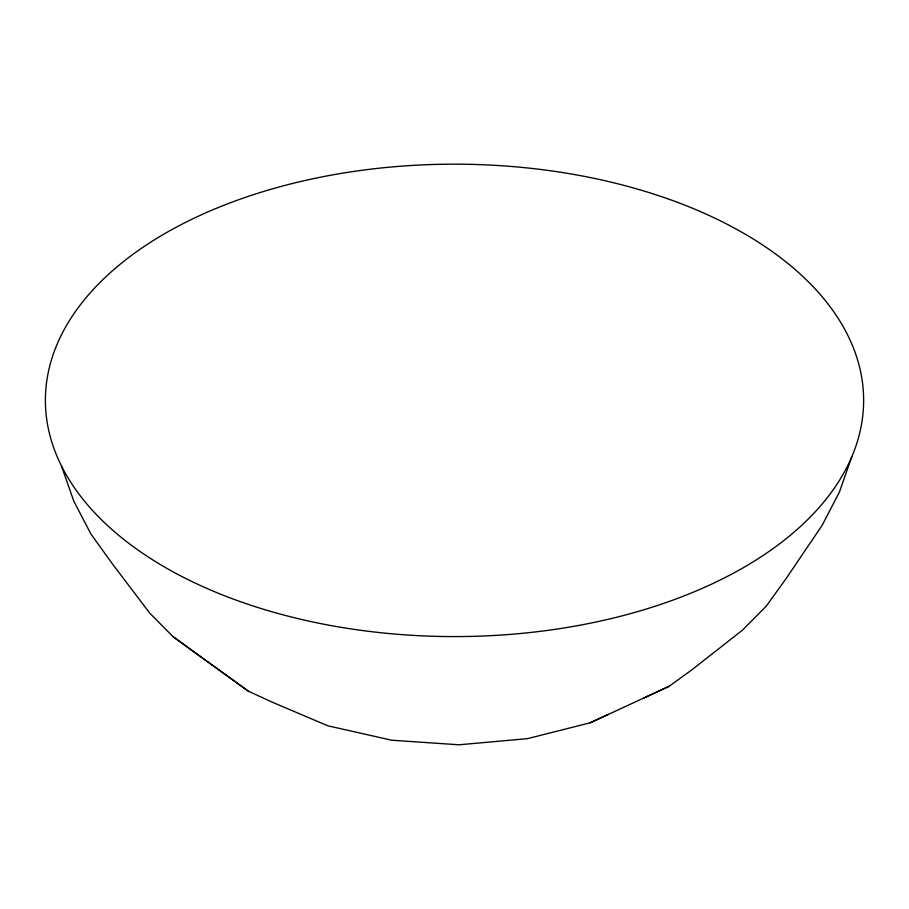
<?xml version="1.0" encoding="UTF-8"?>
<svg xmlns="http://www.w3.org/2000/svg" width="909" height="909" viewBox="0 0 909 909"><rect width="100%" height="100%" fill="white"/><g stroke="black" fill="none" stroke-linecap="round" stroke-linejoin="round"><path stroke-width="1.36" d="M851.744 456.909A409.13 236.215 0 0 1 171.085 570.727A409.13 236.215 0 0 1 340.67 173.494A409.13 236.215 0 0 1 851.744 456.909L839.337 492.246L822.043 525.482L786.08 578.624L766.264 606.155L742.483 630.13L691.613 670.035L669.024 686.352L643.708 698.078M61.517 466.09L73.788 501.143L90.9 533.981L112.625 564.182L149.905 613.314L173.13 636.743L199.946 656.23L248.441 691.238L272.757 702.396L327.922 725.825L391.711 740.221L459.011 744.789L527.493 738.642L590.225 722.78L608.382 714.349M590.225 722.78L669.024 686.352M173.13 636.743L248.441 691.238"/></g></svg>
